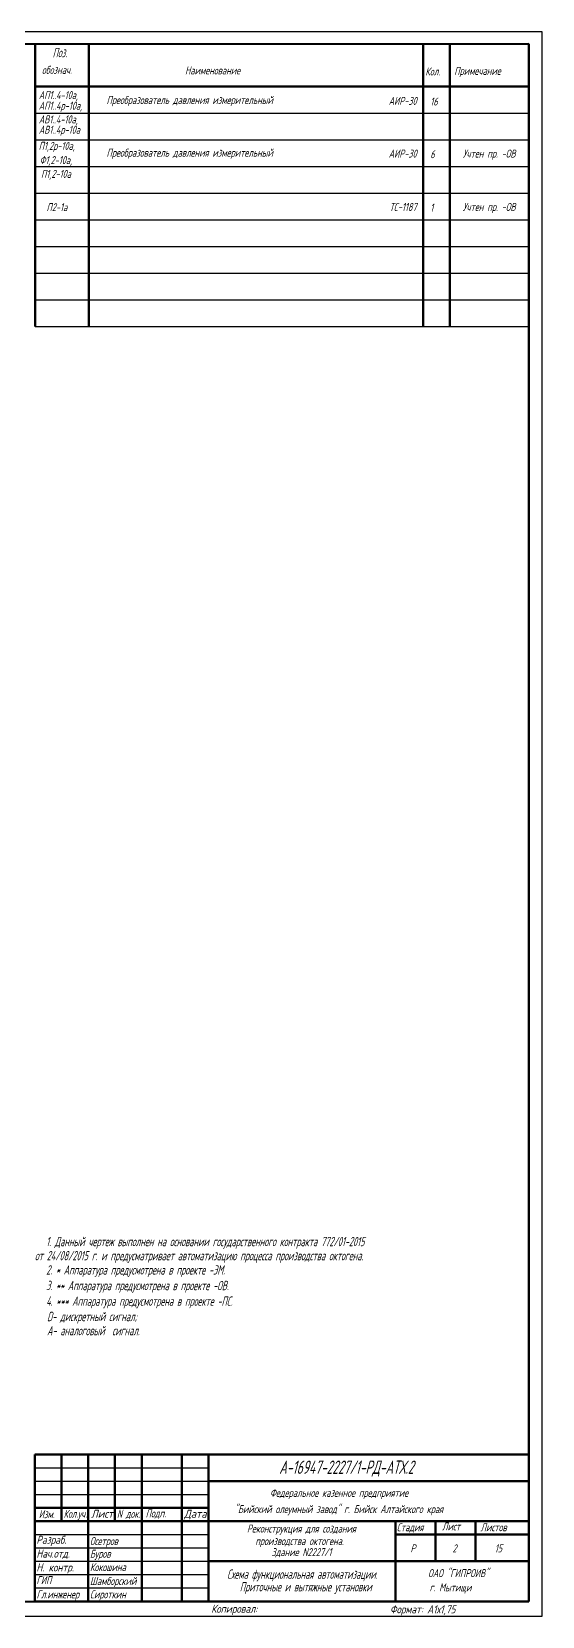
# Model space of a CAD drawing. Header units: millimetres. Extents: x -338 to 6826, y -8218 to 3153.
# Drawn here: x 3318 to 3509, y 1072 to 1666 of the extents above; entities that cross this region are included whole.
import ezdxf
from ezdxf.enums import TextEntityAlignment as Align

# ---------------------------------------------------------------- set-up
doc = ezdxf.new("R2010")
doc.units = ezdxf.units.MM
for name, color, linetype, lineweight in [('Обводка', 6, 'Continuous', 25), ('Рамка тонкая', 5, 'Continuous', 25), ('Текст_КИП', 2, 'Continuous', 25), ('Толст.рамка', 7, 'Continuous', 60)]:
    doc.layers.add(name, color=color, linetype=linetype, lineweight=lineweight)
doc.layers.add('ТЕКСТ', color=2, linetype='Continuous')
doc.styles.add('Simplex', font='simplex.shx', dxfattribs={"width": 0.7, "oblique": 15})

msp = doc.modelspace()

# ---------------------------------------------------------------- linework, layer by layer
at = {"lineweight": 60}
for p in [(3503.69, 1132.82), (3503.69, 1132.67)]:
    msp.add_line(p, (3503.69, 1077.82), dxfattribs=at)
at = {"layer": 'Обводка', "color": 155}
for p, q in [((3318.82, 1635.8), (3503.69, 1635.8)), ((3318.82, 1625.8), (3503.69, 1625.8)), ((3318.82, 1615.8), (3503.69, 1615.8)), ((3318.82, 1605.8), (3503.69, 1605.8)), ((3318.82, 1595.8), (3503.69, 1595.8)), ((3318.82, 1585.8), (3503.69, 1585.8)), ((3318.82, 1575.8), (3503.69, 1575.8)), ((3318.82, 1565.8), (3503.69, 1565.8)), ((3318.82, 1555.8), (3503.69, 1555.8)), ((3318.69, 1127.96), (3383.69, 1127.96)), ((3318.69, 1122.96), (3383.69, 1122.96)), ((3318.69, 1117.96), (3383.69, 1117.96)), ((3318.69, 1102.96), (3383.69, 1102.96)), ((3318.69, 1097.96), (3383.69, 1097.96)), ((3318.69, 1092.96), (3383.69, 1092.96)), ((3318.69, 1087.96), (3383.69, 1087.96)), ((3318.69, 1082.96), (3383.69, 1082.96))]:
    msp.add_line(p, q, dxfattribs=at)
at = {"layer": 'Рамка тонкая'}
for p, q in [((3508.69, 1666.3), (2036.94, 1666.3)), ((3508.69, 1072.3), (3508.69, 1666.3)), ((2036.94, 1072.3), (3508.69, 1072.3))]:
    msp.add_line(p, q, dxfattribs=at)
at = {"layer": 'Толст.рамка'}
for p, q in [((3503.69, 1661.74), (2056.94, 1661.3)), ((3318.82, 1661.67), (3318.82, 1555.8)), ((3338.92, 1661.67), (3338.92, 1555.8)), ((3464.06, 1661.67), (3464.06, 1555.8)), ((3474.13, 1661.67), (3474.13, 1555.8)), ((3503.69, 1661.74), (3503.69, 1077.82)), ((3318.82, 1645.8), (3503.69, 1645.8)), ((3503.69, 1077.82), (2056.94, 1077.3))]:
    msp.add_line(p, q, dxfattribs=at)
at = {"layer": 'Толст.рамка', "lineweight": 60}
for p, q in [((3318.69, 1132.96), (3503.69, 1132.96)), ((3318.69, 1077.96), (3318.69, 1132.96)), ((3328.69, 1107.96), (3328.69, 1132.96)), ((3338.69, 1077.96), (3338.69, 1132.96)), ((3348.69, 1107.96), (3348.69, 1132.96)), ((3358.69, 1077.96), (3358.69, 1132.96)), ((3373.69, 1077.96), (3373.69, 1132.96)), ((3383.69, 1077.96), (3383.69, 1132.96)), ((3383.69, 1122.96), (3503.69, 1122.96)), ((3318.69, 1112.96), (3383.69, 1112.96)), ((3318.69, 1107.96), (3383.69, 1107.96)), ((3383.69, 1107.96), (3503.69, 1107.96)), ((3453.69, 1107.96), (3453.69, 1077.96)), ((3468.69, 1092.96), (3468.69, 1107.96)), ((3483.69, 1092.96), (3483.69, 1107.96)), ((3453.69, 1102.96), (3503.69, 1102.96)), ((3383.69, 1092.96), (3503.69, 1092.96)), ((3318.69, 1077.82), (3503.69, 1077.82))]:
    msp.add_line(p, q, dxfattribs=at)

# ---------------------------------------------------------------- texts
at = {"color": 3, "linetype": 'Continuous', "style": 'Simplex', "oblique": 15, "width": 0.6}
for s, p in [('Преобразователь давления измерительный', (3345.53, 1639.19)), ('16', (3466.76, 1638.62)), ('Преобразователь давления измерительный', (3345.53, 1619.44)), ('6', (3466.76, 1618.87)), ('1', (3466.76, 1598.87))]:
    msp.add_text(s, height=3, dxfattribs=at).set_placement(p)
for s, p in [('АИР-30', (3461.66, 1638.85)), ('АИР-30', (3461.66, 1619.1)), ('Учтен пр. -ОВ', (3498.65, 1619.1)), ('ТС-1187', (3461.66, 1599.1)), ('Учтен пр. -ОВ', (3498.65, 1599.1))]:
    msp.add_text(s, height=3, dxfattribs=at).set_placement(p, align=Align.RIGHT)
for s, p in [('П1,2р-10а,', (3326.88, 1621.99)), ('Ф1,2-10а,', (3326.56, 1616.66)), ('П1,2-10а', (3326.59, 1611.49)), ('П2-1а', (3326.94, 1599.02))]:
    msp.add_text(s, height=3, dxfattribs=at).set_placement(p, align=Align.CENTER)
at = {"layer": 'ТЕКСТ', "char_height": 3, "width": 19, "attachment_point": 4, "style": 'Simplex'}
for s, insert in [('{\\W0.8;Разраб.}', (3319.28, 1100.56)), ('{\\W0.8;Нач.отд.}', (3319.28, 1095.56)), ('ГИП', (3319.28, 1085.87)), ('{\\W0.8;Н. контр.}', (3319.28, 1090.23))]:
    msp.add_mtext(s, dxfattribs=dict(at, insert=insert))
at = {"layer": 'Текст_КИП', "style": 'Simplex', "oblique": 15, "width": 0.6}
for s, height, p in [('Поз.', 3.5, (3325.34, 1656.7)), ('обознач. ', 3, (3321.33, 1650.48)), ('Наименование', 3, (3374.92, 1650.28)), ('Кол.', 3, (3464.89, 1649.9)), ('Примечание', 3, (3475.72, 1650.09)), ('1. Данный чертеж выполнен на основании государственного контракта 772/01-2015 ', 3.5, (3322.92, 1211.03)), ('от 24/08/2015 г. и предусматривает автоматизацию процесса производства октогена.', 3.5, (3318.69, 1205.73)), ('2. * Аппаратура предусмотрена в проекте -ЭМ.', 3.5, (3322.92, 1200.4)), ('3. ** Аппаратура предусмотрена в проекте -ОВ.', 3.5, (3322.92, 1194.55)), ('4. *** Аппаратура предусмотрена в проекте -ПС.', 3.5, (3322.92, 1188.7)), ('D- дискретный сигнал;', 3.5, (3323.25, 1182.93)), ('А- аналоговый  сигнал.', 3.5, (3323.25, 1177.63)), ('А-16947-2227/1-РД-АТХ.2', 5, (3410.19, 1125.69)), ('Федеральное казенное предприятие', 3, (3406.74, 1117.06)), ('Изм.', 3, (3320.13, 1109.07)), ('Подп.', 3, (3360.18, 1109.39)), ('"Бийский олеумный завод" г. Бийск Алтайского края ', 3, (3393.46, 1110.99)), ('Стадия', 3, (3454.22, 1104.17)), ('Лист', 3, (3471.16, 1104.49)), ('Листов', 3, (3485.57, 1104.17)), ('Осетров', 3, (3339.32, 1099.01)), ('Р', 3, (3459.33, 1096.26)), ('2', 3, (3475.07, 1096.26)), ('15', 3, (3490.89, 1096.28)), ('Буров', 3, (3339.32, 1094.25)), ('Кокошина', 3, (3339.32, 1089.25)), ('Шамборский', 3, (3339.32, 1084.03)), ('ОАО "ГИПРОИВ"', 3, (3465.94, 1086.98)), ('Гл.инженер', 3, (3319.32, 1079.03)), ('Сироткин', 3, (3339.32, 1079.03)), ('г. Мытищи', 3, (3466.5, 1081.62))]:
    msp.add_text(s, height=height, dxfattribs=at).set_placement(p)
at = {"layer": 'Текст_КИП', "color": 3, "style": 'Simplex', "oblique": 15}
for s, width, p in [('АП1..4-10а,', 0.6, (3320.14, 1641.04)), ('АП1..4р-10а,', 0.6, (3320.14, 1637.06)), ('АВ1..4-10а,', 0.6, (3320.18, 1631.94)), ('АВ1..4р-10а', 0.6, (3320.18, 1628.05)), ('Копировал:', 0.8, (3384.74, 1073.62)), ('Формат: А1х1,75', 0.8, (3451.67, 1073.42))]:
    msp.add_text(s, height=3, dxfattribs=dict(at, width=width)).set_placement(p)
at = {"layer": 'Текст_КИП', "style": 'Simplex', "oblique": 15}
for s, width, p, p2 in [('Кол.уч.', 0.603486, (3329.47, 1109.23), (3338.18, 1109.23)), ('Лист', 0.686041, (3339.76, 1109.23), (3347.99, 1109.23)), ('N док.', 0.628372, (3349.42, 1109.23), (3358.12, 1109.23)), ('Дата', 0.652619, (3374.59, 1109.23), (3382.98, 1109.23))]:
    msp.add_text(s, height=3, dxfattribs=dict(at, width=width)).set_placement(p, p2, align=Align.FIT)
at = {"layer": 'Текст_КИП', "style": 'Simplex', "oblique": 15, "width": 0.6}
for s, height, p in [('Реконструкция для создания', 3, (3418.5, 1103.68)), ('производства октогена. ', 3, (3418.5, 1099.02)), ('Здание N2227/1', 3, (3418.5, 1094.86)), ('Схема функциональная автоматизации.', 3.5, (3418.83, 1086.35)), ('Приточные и вытяжные установки', 3.5, (3420.1, 1081.62))]:
    msp.add_text(s, height=height, dxfattribs=at).set_placement(p, align=Align.CENTER)

doc.saveas('drawing.dxf')
